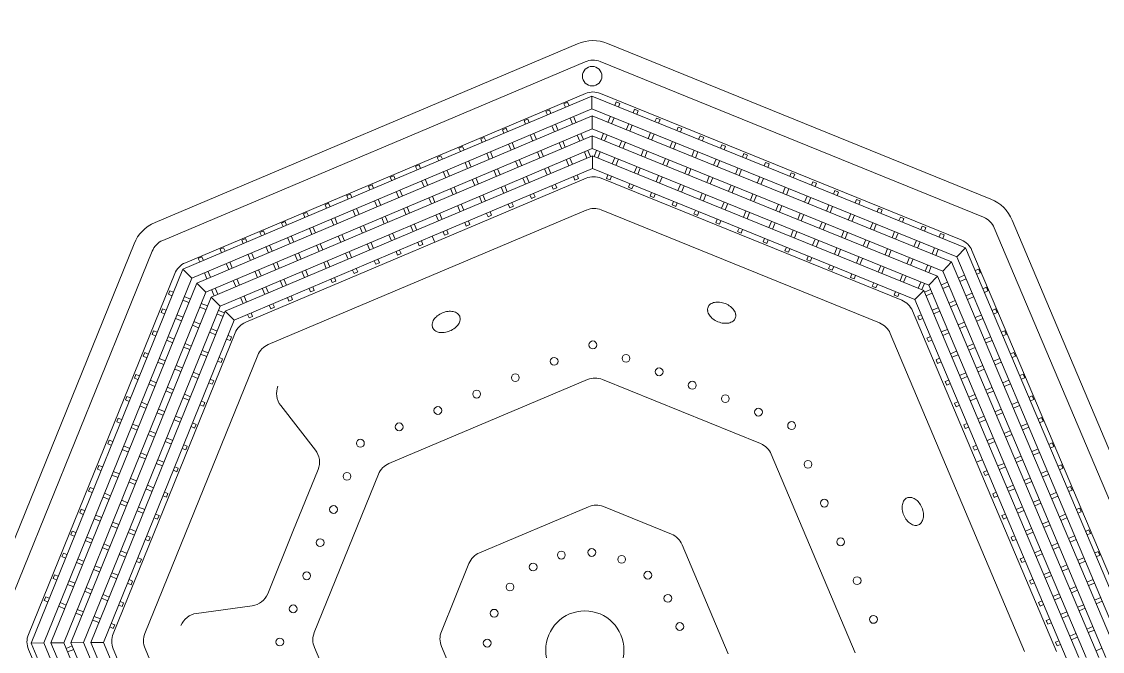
# Model space of a CAD drawing. Header units: millimetres. Extents: x 111 to 1506, y 14 to 566.
# Drawn here: x 260.237 to 262.998, y 93.082 to 94.691 of the extents above; entities that cross this region are included whole.
import ezdxf

# ---------------------------------------------------------------- set-up
doc = ezdxf.new("R2010")
doc.units = ezdxf.units.MM
doc.layers.add('G', color=254, linetype='Continuous', lineweight=5)
doc.layers.add('PLUMA 0.05', color=240, linetype='Continuous', lineweight=5)

# ---------------------------------------------------------------- blocks, each defined once
blk = doc.blocks.new('ala')
at = {"layer": 'PLUMA 0.05', "color": 25}
for p, q in [((1561.8511, 61.8007), (1561.0222, 60.9717)), ((1561.8822, 61.7257), (1561.0972, 60.9407)), ((1561.8997, 61.7259), (1561.4613, 61.2875)), ((1561.9121, 61.6959), (1561.4825, 61.2663)), ((1561.9192, 61.6788), (1561.4946, 61.2542)), ((1561.9316, 61.6488), (1561.5158, 61.233)), ((1561.9387, 61.6318), (1561.5279, 61.221)), ((1561.9256, 61.6187), (1561.9136, 61.6308)), ((1561.9511, 61.6018), (1561.5491, 61.1997)), ((1561.883, 61.5761), (1561.8709, 61.5881)), ((1561.878, 61.5952), (1561.8901, 61.5832)), ((1561.9582, 61.5847), (1561.5612, 61.1877)), ((1561.8071, 61.5668), (1561.7951, 61.5788)), ((1561.8021, 61.5859), (1561.8142, 61.5738)), ((1561.9113, 61.5619), (1561.9234, 61.5499)), ((1561.9706, 61.5547), (1561.5824, 61.1665)), ((1561.6889, 61.5287), (1561.6959, 61.5358)), ((1561.6959, 61.5358), (1561.7028, 61.5289)), ((1561.7716, 61.5312), (1561.7595, 61.5433)), ((1561.7666, 61.5503), (1561.7787, 61.5383)), ((1561.8404, 61.5335), (1561.8283, 61.5455)), ((1561.8354, 61.5526), (1561.8475, 61.5405)), ((1561.9163, 61.5428), (1561.9042, 61.5549)), ((1561.965, 61.5257), (1561.2972, 60.8578)), ((1561.6957, 61.5219), (1561.6889, 61.5287)), ((1561.724, 61.5077), (1561.736, 61.4957)), ((1561.8049, 61.4979), (1561.7928, 61.51)), ((1561.7999, 61.5171), (1561.8119, 61.505)), ((1561.8737, 61.5002), (1561.8616, 61.5123)), ((1561.8687, 61.5193), (1561.8807, 61.5073)), ((1561.9443, 61.5148), (1561.9375, 61.5216)), ((1561.9443, 61.5148), (1561.9514, 61.5218)), ((1561.9446, 61.5287), (1561.9514, 61.5218)), ((1561.6463, 61.4861), (1561.6533, 61.4932)), ((1561.6531, 61.4793), (1561.6463, 61.4861)), ((1561.6533, 61.4932), (1561.6602, 61.4863)), ((1561.729, 61.4886), (1561.7169, 61.5007)), ((1561.8381, 61.4647), (1561.8261, 61.4767)), ((1561.8331, 61.4838), (1561.8452, 61.4717)), ((1561.9017, 61.4722), (1561.8949, 61.479)), ((1561.9017, 61.4722), (1561.9088, 61.4792)), ((1561.902, 61.4861), (1561.9088, 61.4792)), ((1561.9961, 61.4507), (1561.3722, 60.8268)), ((1561.6036, 61.4435), (1561.6107, 61.4505)), ((1561.6107, 61.4505), (1561.6175, 61.4437)), ((1561.6864, 61.446), (1561.6743, 61.458)), ((1561.6814, 61.4651), (1561.6934, 61.4531)), ((1561.7622, 61.4553), (1561.7502, 61.4674)), ((1561.7573, 61.4745), (1561.7693, 61.4624)), ((1561.8664, 61.4505), (1561.8732, 61.4437)), ((1561.6105, 61.4367), (1561.6036, 61.4435)), ((1561.6388, 61.4225), (1561.6508, 61.4104)), ((1561.7196, 61.4127), (1561.7076, 61.4248)), ((1561.7146, 61.4318), (1561.7267, 61.4198)), ((1561.7955, 61.422), (1561.7835, 61.4341)), ((1561.7905, 61.4412), (1561.8026, 61.4291)), ((1561.8662, 61.4366), (1561.8593, 61.4434)), ((1561.8662, 61.4366), (1561.8732, 61.4437)), ((1561.561, 61.4009), (1561.5681, 61.4079)), ((1561.5679, 61.394), (1561.561, 61.4009)), ((1561.5681, 61.4079), (1561.5749, 61.4011)), ((1561.6437, 61.4034), (1561.6317, 61.4154)), ((1561.7479, 61.3986), (1561.76, 61.3865)), ((1561.8236, 61.394), (1561.8167, 61.4008)), ((1561.8236, 61.394), (1561.8306, 61.4011)), ((1561.8238, 61.4079), (1561.8306, 61.4011)), ((1561.5184, 61.3583), (1561.5255, 61.3653)), ((1561.5255, 61.3653), (1561.5323, 61.3585)), ((1561.6011, 61.3608), (1561.5891, 61.3728)), ((1561.5961, 61.3799), (1561.6082, 61.3678)), ((1561.677, 61.3701), (1561.665, 61.3822)), ((1561.672, 61.3892), (1561.6841, 61.3772)), ((1561.7529, 61.3794), (1561.7409, 61.3915)), ((1561.7812, 61.3653), (1561.788, 61.3585)), ((1561.5252, 61.3514), (1561.5184, 61.3583)), ((1561.6344, 61.3275), (1561.6224, 61.3395)), ((1561.6294, 61.3466), (1561.6415, 61.3346)), ((1561.7103, 61.3368), (1561.6982, 61.3489)), ((1561.7053, 61.356), (1561.7174, 61.3439)), ((1561.7809, 61.3514), (1561.7741, 61.3582)), ((1561.7809, 61.3514), (1561.788, 61.3585)), ((1561.4758, 61.3156), (1561.4829, 61.3227)), ((1561.4826, 61.3088), (1561.4758, 61.3156)), ((1561.4829, 61.3227), (1561.4897, 61.3159)), ((1561.5585, 61.3182), (1561.5465, 61.3302)), ((1561.5535, 61.3373), (1561.5656, 61.3252)), ((1561.6627, 61.3133), (1561.6748, 61.3013)), ((1561.7383, 61.3088), (1561.7315, 61.3156)), ((1561.7383, 61.3088), (1561.7454, 61.3159)), ((1561.7386, 61.3227), (1561.7454, 61.3159)), ((1561.0969, 60.9231), (1561.4613, 61.2875)), ((1561.5159, 61.2755), (1561.5039, 61.2876)), ((1561.5109, 61.2947), (1561.523, 61.2826)), ((1561.5918, 61.2849), (1561.5797, 61.2969)), ((1561.5868, 61.304), (1561.5989, 61.2919)), ((1561.6677, 61.2942), (1561.6556, 61.3063)), ((1561.127, 60.9107), (1561.4825, 61.2663)), ((1561.4332, 61.273), (1561.4261, 61.266)), ((1561.4261, 61.266), (1561.433, 61.2591)), ((1561.44, 61.2662), (1561.4332, 61.273)), ((1561.5442, 61.2614), (1561.5563, 61.2493)), ((1561.6251, 61.2516), (1561.613, 61.2637)), ((1561.6201, 61.2707), (1561.6321, 61.2587)), ((1561.6957, 61.2662), (1561.6889, 61.273)), ((1561.6957, 61.2662), (1561.7028, 61.2732)), ((1561.696, 61.2801), (1561.7028, 61.2732)), ((1561.144, 60.9036), (1561.4946, 61.2542)), ((1561.174, 60.8912), (1561.5158, 61.233)), ((1561.3906, 61.2304), (1561.3835, 61.2233)), ((1561.3974, 61.2236), (1561.3906, 61.2304)), ((1561.4542, 61.2379), (1561.4662, 61.2259)), ((1561.4733, 61.2329), (1561.4612, 61.245)), ((1561.5492, 61.2423), (1561.5371, 61.2543)), ((1561.5775, 61.2281), (1561.5895, 61.2161)), ((1561.6531, 61.2236), (1561.6463, 61.2304)), ((1561.6531, 61.2236), (1561.6602, 61.2306)), ((1561.6534, 61.2375), (1561.6602, 61.2306)), ((1561.1911, 60.8841), (1561.5279, 61.221)), ((1561.2211, 60.8717), (1561.5491, 61.1997)), ((1561.3835, 61.2233), (1561.3903, 61.2165)), ((1561.4307, 61.1903), (1561.4186, 61.2024)), ((1561.4874, 61.2046), (1561.4995, 61.1926)), ((1561.5066, 61.1997), (1561.4945, 61.2117)), ((1561.5825, 61.209), (1561.5704, 61.2211)), ((1561.2381, 60.8647), (1561.5612, 61.1877)), ((1561.348, 61.1878), (1561.3409, 61.1807)), ((1561.3409, 61.1807), (1561.3477, 61.1739)), ((1561.3548, 61.181), (1561.348, 61.1878)), ((1561.4116, 61.1953), (1561.4236, 61.1833)), ((1561.5399, 61.1664), (1561.5278, 61.1784)), ((1561.6105, 61.181), (1561.6037, 61.1878)), ((1561.6105, 61.181), (1561.6176, 61.188)), ((1561.6108, 61.1948), (1561.6176, 61.188)), ((1561.2681, 60.8522), (1561.5824, 61.1665)), ((1561.3054, 61.1452), (1561.2983, 61.1381)), ((1561.3122, 61.1384), (1561.3054, 61.1452)), ((1561.369, 61.1527), (1561.381, 61.1406)), ((1561.3881, 61.1477), (1561.376, 61.1598)), ((1561.4448, 61.162), (1561.4569, 61.15)), ((1561.464, 61.157), (1561.4519, 61.1691)), ((1561.5207, 61.1714), (1561.5328, 61.1593)), ((1561.5679, 61.1383), (1561.5611, 61.1452)), ((1561.5824, 61.1665), (1561.5926, 61.1563)), ((1561.2983, 61.1381), (1561.3051, 61.1313)), ((1561.3455, 61.1051), (1561.3334, 61.1172)), ((1561.4022, 61.1194), (1561.4143, 61.1074)), ((1561.4214, 61.1144), (1561.4093, 61.1265)), ((1561.4781, 61.1288), (1561.4902, 61.1167)), ((1561.4972, 61.1238), (1561.4852, 61.1358)), ((1561.554, 61.1381), (1561.5608, 61.1313)), ((1561.5679, 61.1383), (1561.5608, 61.1313)), ((1561.2628, 61.1026), (1561.2557, 61.0955)), ((1561.2557, 61.0955), (1561.2625, 61.0887)), ((1561.2696, 61.0958), (1561.2628, 61.1026)), ((1561.3263, 61.1101), (1561.3384, 61.098)), ((1561.4546, 61.0812), (1561.4426, 61.0932)), ((1561.5114, 61.0955), (1561.5182, 61.0887)), ((1561.5253, 61.0957), (1561.5182, 61.0887)), ((1561.5253, 61.0957), (1561.5185, 61.1026)), ((1561.2837, 61.0675), (1561.2958, 61.0554)), ((1561.3029, 61.0625), (1561.2908, 61.0745)), ((1561.3596, 61.0768), (1561.3717, 61.0648)), ((1561.3787, 61.0718), (1561.3667, 61.0839)), ((1561.4355, 61.0861), (1561.4476, 61.0741)), ((1561.2201, 61.06), (1561.2131, 61.0529)), ((1561.2131, 61.0529), (1561.2199, 61.0461)), ((1561.227, 61.0532), (1561.2201, 61.06)), ((1561.317, 61.0342), (1561.3291, 61.0221)), ((1561.3361, 61.0292), (1561.3241, 61.0413)), ((1561.3929, 61.0435), (1561.405, 61.0315)), ((1561.412, 61.0385), (1561.4, 61.0506)), ((1561.4688, 61.0529), (1561.4756, 61.046)), ((1561.4827, 61.0531), (1561.4756, 61.046)), ((1561.4827, 61.0531), (1561.4758, 61.0599)), ((1562.1618, 61.0507), (1561.7722, 60.6611)), ((1561.1775, 61.0174), (1561.1705, 61.0103)), ((1561.1705, 61.0103), (1561.1773, 61.0035)), ((1561.1844, 61.0105), (1561.1775, 61.0174)), ((1561.2411, 61.0249), (1561.2532, 61.0128)), ((1561.2602, 61.0199), (1561.2482, 61.0319)), ((1561.3694, 60.9959), (1561.3574, 61.008)), ((1561.4262, 61.0103), (1561.433, 61.0034)), ((1561.4401, 61.0105), (1561.433, 61.0034)), ((1561.4401, 61.0105), (1561.4332, 61.0173)), ((1561.142, 60.9818), (1561.1349, 60.9748)), ((1561.1488, 60.975), (1561.142, 60.9818)), ((1561.1985, 60.9823), (1561.2106, 60.9702)), ((1561.2176, 60.9773), (1561.2056, 60.9893)), ((1561.2744, 60.9916), (1561.2865, 60.9795)), ((1561.2935, 60.9866), (1561.2815, 60.9987)), ((1561.3503, 61.0009), (1561.3623, 60.9889)), ((1561.1349, 60.9748), (1561.1417, 60.9679)), ((1561.1821, 60.9417), (1561.17, 60.9538)), ((1561.2509, 60.944), (1561.2389, 60.956)), ((1561.3077, 60.9583), (1561.3197, 60.9463)), ((1561.3268, 60.9533), (1561.3147, 60.9654)), ((1561.3836, 60.9676), (1561.3904, 60.9608)), ((1561.3974, 60.9679), (1561.3904, 60.9608)), ((1561.3974, 60.9679), (1561.3906, 60.9747)), ((1561.0075, 60.9364), (1561.0075, 59.8792)), ((1561.163, 60.9467), (1561.175, 60.9347)), ((1561.2318, 60.949), (1561.2438, 60.9369)), ((1561.3409, 60.925), (1561.3478, 60.9182)), ((1561.3548, 60.9253), (1561.3478, 60.9182)), ((1561.3548, 60.9253), (1561.348, 60.9321)), ((1561.0825, 60.9053), (1561.0825, 59.9103)), ((1561.127, 60.9107), (1561.0969, 60.9231)), ((1561.0969, 60.9231), (1561.0969, 60.4078)), ((1561.127, 60.9107), (1561.127, 60.4078)), ((1561.174, 60.8912), (1561.144, 60.9036)), ((1561.144, 60.9036), (1561.144, 60.4078)), ((1561.1962, 60.9134), (1561.2083, 60.9014)), ((1561.2154, 60.9084), (1561.2033, 60.9205)), ((1561.2651, 60.9157), (1561.2771, 60.9036)), ((1561.2842, 60.9107), (1561.2721, 60.9228)), ((1561.174, 60.8912), (1561.174, 60.4078)), ((1561.2211, 60.8717), (1561.1911, 60.8841)), ((1561.1911, 60.8841), (1561.1911, 60.4078)), ((1561.2211, 60.8717), (1561.2211, 60.4078)), ((1561.2295, 60.8802), (1561.2416, 60.8681)), ((1561.2486, 60.8752), (1561.2366, 60.8872)), ((1561.2983, 60.8824), (1561.3052, 60.8756)), ((1561.3122, 60.8827), (1561.3052, 60.8756)), ((1561.3122, 60.8827), (1561.3054, 60.8895)), ((1561.0873, 60.8498), (1561.0873, 60.8598)), ((1561.0873, 60.8598), (1561.0969, 60.8598)), ((1561.0969, 60.8498), (1561.0873, 60.8498)), ((1561.127, 60.8598), (1561.144, 60.8598)), ((1561.144, 60.8498), (1561.127, 60.8498)), ((1561.174, 60.8598), (1561.1911, 60.8598)), ((1561.1911, 60.8498), (1561.174, 60.8498)), ((1561.2211, 60.8598), (1561.2381, 60.8598)), ((1561.2381, 60.8498), (1561.2211, 60.8498)), ((1561.2681, 60.8522), (1561.2381, 60.8647)), ((1561.2381, 60.8647), (1561.2381, 60.4078)), ((1561.2681, 60.8522), (1561.2681, 60.4078)), ((1561.2825, 60.8225), (1561.2825, 59.9931)), ((1561.0873, 60.7995), (1561.0873, 60.8095)), ((1561.0873, 60.8095), (1561.0969, 60.8095)), ((1561.0969, 60.7995), (1561.0873, 60.7995)), ((1561.127, 60.8095), (1561.144, 60.8095)), ((1561.144, 60.7995), (1561.127, 60.7995)), ((1561.174, 60.8095), (1561.1911, 60.8095)), ((1561.1911, 60.7995), (1561.174, 60.7995)), ((1561.2211, 60.8095), (1561.2381, 60.8095)), ((1561.2381, 60.7995), (1561.2211, 60.7995)), ((1561.2681, 60.8095), (1561.2778, 60.8095)), ((1561.2778, 60.7995), (1561.2681, 60.7995)), ((1561.2778, 60.7995), (1561.2778, 60.8095)), ((1561.3575, 60.7914), (1561.3575, 60.0242)), ((1561.0873, 60.7392), (1561.0873, 60.7492)), ((1561.0873, 60.7492), (1561.0969, 60.7492)), ((1561.0969, 60.7392), (1561.0873, 60.7392)), ((1561.127, 60.7492), (1561.144, 60.7492)), ((1561.144, 60.7392), (1561.127, 60.7392)), ((1561.174, 60.7492), (1561.1911, 60.7492)), ((1561.1911, 60.7392), (1561.174, 60.7392)), ((1561.2211, 60.7492), (1561.2381, 60.7492)), ((1561.2381, 60.7392), (1561.2211, 60.7392)), ((1561.2681, 60.7492), (1561.2778, 60.7492)), ((1561.2778, 60.7392), (1561.2681, 60.7392)), ((1561.2778, 60.7392), (1561.2778, 60.7492)), ((1562.286, 60.7507), (1562.0722, 60.5368)), ((1561.0873, 60.679), (1561.0873, 60.689)), ((1561.0873, 60.689), (1561.0969, 60.689)), ((1561.0969, 60.679), (1561.0873, 60.679)), ((1561.127, 60.689), (1561.144, 60.689)), ((1561.144, 60.679), (1561.127, 60.679)), ((1561.174, 60.689), (1561.1911, 60.689)), ((1561.1911, 60.679), (1561.174, 60.679)), ((1561.2211, 60.689), (1561.2381, 60.689)), ((1561.2381, 60.679), (1561.2211, 60.679)), ((1561.2681, 60.689), (1561.2778, 60.689)), ((1561.2778, 60.679), (1561.2681, 60.679)), ((1561.2778, 60.679), (1561.2778, 60.689)), ((1561.0873, 60.6187), (1561.0873, 60.6287)), ((1561.0873, 60.6287), (1561.0969, 60.6287)), ((1561.127, 60.6287), (1561.144, 60.6287)), ((1561.174, 60.6287), (1561.1911, 60.6287)), ((1561.2211, 60.6287), (1561.2381, 60.6287)), ((1561.2681, 60.6287), (1561.2778, 60.6287)), ((1561.2778, 60.6187), (1561.2778, 60.6287)), ((1561.7575, 60.6257), (1561.7575, 60.1899)), ((1561.0969, 60.6187), (1561.0873, 60.6187)), ((1561.144, 60.6187), (1561.127, 60.6187)), ((1561.1911, 60.6187), (1561.174, 60.6187)), ((1561.2381, 60.6187), (1561.2211, 60.6187)), ((1561.2778, 60.6187), (1561.2681, 60.6187)), ((1561.0873, 60.5585), (1561.0873, 60.5685)), ((1561.0873, 60.5685), (1561.0969, 60.5685)), ((1561.127, 60.5685), (1561.144, 60.5685)), ((1561.174, 60.5685), (1561.1911, 60.5685)), ((1561.2211, 60.5685), (1561.2381, 60.5685)), ((1561.2681, 60.5685), (1561.2778, 60.5685)), ((1561.2778, 60.5585), (1561.2778, 60.5685)), ((1561.0969, 60.5585), (1561.0873, 60.5585)), ((1561.144, 60.5585), (1561.127, 60.5585)), ((1561.1911, 60.5585), (1561.174, 60.5585)), ((1561.2381, 60.5585), (1561.2211, 60.5585)), ((1561.2778, 60.5585), (1561.2681, 60.5585)), ((1561.0873, 60.4982), (1561.0873, 60.5082)), ((1561.0873, 60.5082), (1561.0969, 60.5082)), ((1561.0969, 60.4982), (1561.0873, 60.4982)), ((1561.127, 60.5082), (1561.144, 60.5082)), ((1561.144, 60.4982), (1561.127, 60.4982)), ((1561.174, 60.5082), (1561.1911, 60.5082)), ((1561.1911, 60.4982), (1561.174, 60.4982)), ((1561.2211, 60.5082), (1561.2381, 60.5082)), ((1561.2381, 60.4982), (1561.2211, 60.4982)), ((1561.2681, 60.5082), (1561.2778, 60.5082)), ((1561.2778, 60.4982), (1561.2681, 60.4982)), ((1561.2778, 60.4982), (1561.2778, 60.5082)), ((1562.0575, 60.5015), (1562.0575, 60.3142)), ((1561.0873, 60.4379), (1561.0873, 60.4479)), ((1561.0873, 60.4479), (1561.0969, 60.4479)), ((1561.0969, 60.4379), (1561.0873, 60.4379)), ((1561.127, 60.4479), (1561.144, 60.4479)), ((1561.144, 60.4379), (1561.127, 60.4379)), ((1561.174, 60.4479), (1561.1911, 60.4479)), ((1561.1911, 60.4379), (1561.174, 60.4379)), ((1561.2211, 60.4479), (1561.2381, 60.4479)), ((1561.2381, 60.4379), (1561.2211, 60.4379)), ((1561.2681, 60.4479), (1561.2778, 60.4479)), ((1561.2778, 60.4379), (1561.2681, 60.4379)), ((1561.2778, 60.4379), (1561.2778, 60.4479)), ((1561.0969, 59.8925), (1561.0969, 60.4078)), ((1561.127, 59.9049), (1561.127, 60.4078)), ((1561.144, 59.912), (1561.144, 60.4078)), ((1561.174, 59.9244), (1561.174, 60.4078)), ((1561.1911, 59.9315), (1561.1911, 60.4078)), ((1561.2211, 59.9439), (1561.2211, 60.4078)), ((1561.2381, 59.951), (1561.2381, 60.4078)), ((1561.2681, 59.9634), (1561.2681, 60.4078)), ((1561.0969, 60.3777), (1561.0873, 60.3777)), ((1561.0873, 60.3777), (1561.0873, 60.3677)), ((1561.144, 60.3777), (1561.127, 60.3777)), ((1561.1911, 60.3777), (1561.174, 60.3777)), ((1561.2381, 60.3777), (1561.2211, 60.3777)), ((1561.2778, 60.3777), (1561.2681, 60.3777)), ((1561.2778, 60.3777), (1561.2778, 60.3677)), ((1561.0873, 60.3677), (1561.0969, 60.3677)), ((1561.127, 60.3677), (1561.144, 60.3677)), ((1561.174, 60.3677), (1561.1911, 60.3677)), ((1561.2211, 60.3677), (1561.2381, 60.3677)), ((1561.2681, 60.3677), (1561.2778, 60.3677)), ((1561.0969, 60.3174), (1561.0873, 60.3174)), ((1561.0873, 60.3174), (1561.0873, 60.3074)), ((1561.144, 60.3174), (1561.127, 60.3174)), ((1561.1911, 60.3174), (1561.174, 60.3174)), ((1561.2381, 60.3174), (1561.2211, 60.3174)), ((1561.2778, 60.3174), (1561.2681, 60.3174)), ((1561.2778, 60.3174), (1561.2778, 60.3074)), ((1561.0873, 60.3074), (1561.0969, 60.3074)), ((1561.127, 60.3074), (1561.144, 60.3074)), ((1561.174, 60.3074), (1561.1911, 60.3074)), ((1561.2211, 60.3074), (1561.2381, 60.3074)), ((1561.2681, 60.3074), (1561.2778, 60.3074)), ((1562.286, 60.065), (1562.0722, 60.2788)), ((1562.7579, 60.2788), (1562.544, 60.065)), ((1561.0969, 60.2572), (1561.0873, 60.2572)), ((1561.0873, 60.2572), (1561.0873, 60.2472)), ((1561.0873, 60.2472), (1561.0969, 60.2472)), ((1561.144, 60.2572), (1561.127, 60.2572)), ((1561.127, 60.2472), (1561.144, 60.2472)), ((1561.1911, 60.2572), (1561.174, 60.2572)), ((1561.174, 60.2472), (1561.1911, 60.2472)), ((1561.2381, 60.2572), (1561.2211, 60.2572)), ((1561.2211, 60.2472), (1561.2381, 60.2472)), ((1561.2778, 60.2572), (1561.2681, 60.2572)), ((1561.2681, 60.2472), (1561.2778, 60.2472)), ((1561.2778, 60.2572), (1561.2778, 60.2472)), ((1561.0969, 60.1969), (1561.0873, 60.1969)), ((1561.0873, 60.1969), (1561.0873, 60.1869)), ((1561.0873, 60.1869), (1561.0969, 60.1869)), ((1561.144, 60.1969), (1561.127, 60.1969)), ((1561.127, 60.1869), (1561.144, 60.1869)), ((1561.1911, 60.1969), (1561.174, 60.1969)), ((1561.174, 60.1869), (1561.1911, 60.1869)), ((1561.2381, 60.1969), (1561.2211, 60.1969)), ((1561.2211, 60.1869), (1561.2381, 60.1869)), ((1561.2778, 60.1969), (1561.2681, 60.1969)), ((1561.2681, 60.1869), (1561.2778, 60.1869)), ((1561.2778, 60.1969), (1561.2778, 60.1869)), ((1562.1618, 59.765), (1561.7722, 60.1545)), ((1563.0579, 60.1545), (1562.6683, 59.765)), ((1561.0969, 60.1366), (1561.0873, 60.1366)), ((1561.0873, 60.1366), (1561.0873, 60.1266)), ((1561.0873, 60.1266), (1561.0969, 60.1266)), ((1561.144, 60.1366), (1561.127, 60.1366)), ((1561.127, 60.1266), (1561.144, 60.1266)), ((1561.1911, 60.1366), (1561.174, 60.1366)), ((1561.174, 60.1266), (1561.1911, 60.1266)), ((1561.2381, 60.1366), (1561.2211, 60.1366)), ((1561.2211, 60.1266), (1561.2381, 60.1266)), ((1561.2778, 60.1366), (1561.2681, 60.1366)), ((1561.2681, 60.1266), (1561.2778, 60.1266)), ((1561.2778, 60.1366), (1561.2778, 60.1266)), ((1561.0969, 60.0764), (1561.0873, 60.0764)), ((1561.0873, 60.0764), (1561.0873, 60.0664)), ((1561.144, 60.0764), (1561.127, 60.0764)), ((1561.1911, 60.0764), (1561.174, 60.0764)), ((1561.2381, 60.0764), (1561.2211, 60.0764)), ((1561.2778, 60.0764), (1561.2681, 60.0764)), ((1561.2778, 60.0764), (1561.2778, 60.0664)), ((1561.0873, 60.0664), (1561.0969, 60.0664)), ((1561.127, 60.0664), (1561.144, 60.0664)), ((1561.174, 60.0664), (1561.1911, 60.0664)), ((1561.2211, 60.0664), (1561.2381, 60.0664)), ((1561.2681, 60.0664), (1561.2778, 60.0664)), ((1562.5087, 60.0503), (1562.3214, 60.0503)), ((1561.0969, 60.0161), (1561.0873, 60.0161)), ((1561.0873, 60.0161), (1561.0873, 60.0061)), ((1561.144, 60.0161), (1561.127, 60.0161)), ((1561.1911, 60.0161), (1561.174, 60.0161)), ((1561.2381, 60.0161), (1561.2211, 60.0161)), ((1561.2778, 60.0161), (1561.2681, 60.0161)), ((1561.2778, 60.0161), (1561.2778, 60.0061)), ((1561.0873, 60.0061), (1561.0969, 60.0061)), ((1561.127, 60.0061), (1561.144, 60.0061)), ((1561.174, 60.0061), (1561.1911, 60.0061)), ((1561.2211, 60.0061), (1561.2381, 60.0061)), ((1561.2681, 60.0061), (1561.2778, 60.0061)), ((1561.9961, 59.365), (1561.3722, 59.9888)), ((1563.4579, 59.9888), (1562.834, 59.365)), ((1561.0969, 59.9658), (1561.0873, 59.9658)), ((1561.0873, 59.9658), (1561.0873, 59.9558)), ((1561.144, 59.9658), (1561.127, 59.9658)), ((1561.1911, 59.9658), (1561.174, 59.9658)), ((1561.2381, 59.9658), (1561.2211, 59.9658)), ((1561.2681, 59.9634), (1561.2381, 59.951)), ((1561.2681, 59.9634), (1561.5824, 59.6491)), ((1561.965, 59.29), (1561.2972, 59.9578)), ((1563.5329, 59.9578), (1562.8651, 59.29)), ((1561.0873, 59.9558), (1561.0969, 59.9558)), ((1561.127, 59.9558), (1561.144, 59.9558)), ((1561.174, 59.9558), (1561.1911, 59.9558)), ((1561.2211, 59.9439), (1561.1911, 59.9315)), ((1561.1911, 59.9315), (1561.5279, 59.5947)), ((1561.2211, 59.9558), (1561.2381, 59.9558)), ((1561.2211, 59.9439), (1561.5491, 59.6159)), ((1561.2295, 59.9355), (1561.2416, 59.9475)), ((1561.2486, 59.9404), (1561.2366, 59.9284)), ((1561.2381, 59.951), (1561.5612, 59.6279)), ((1561.2983, 59.9332), (1561.3052, 59.94)), ((1561.3122, 59.9329), (1561.3052, 59.94)), ((1561.3122, 59.9329), (1561.3054, 59.9261)), ((1561.127, 59.9049), (1561.0969, 59.8925)), ((1561.127, 59.9049), (1561.4825, 59.5493)), ((1561.174, 59.9244), (1561.144, 59.912)), ((1561.144, 59.912), (1561.4946, 59.5614)), ((1561.174, 59.9244), (1561.5158, 59.5826)), ((1561.1962, 59.9022), (1561.2083, 59.9142)), ((1561.2154, 59.9072), (1561.2033, 59.8951)), ((1561.2651, 59.8999), (1561.2771, 59.912)), ((1561.2842, 59.9049), (1561.2721, 59.8928)), ((1561.0969, 59.8925), (1561.4613, 59.5281)), ((1561.8822, 59.09), (1561.0972, 59.8749)), ((1561.163, 59.8689), (1561.175, 59.881)), ((1561.1821, 59.8739), (1561.17, 59.8618)), ((1561.2318, 59.8666), (1561.2438, 59.8787)), ((1561.3409, 59.8906), (1561.3478, 59.8974)), ((1561.3548, 59.8903), (1561.3478, 59.8974)), ((1561.3548, 59.8903), (1561.348, 59.8835)), ((1563.7329, 59.8749), (1562.9479, 59.09)), ((1561.1349, 59.8409), (1561.1417, 59.8477)), ((1561.2509, 59.8716), (1561.2389, 59.8596)), ((1561.3077, 59.8573), (1561.3197, 59.8694)), ((1561.3268, 59.8623), (1561.3147, 59.8502)), ((1561.3836, 59.848), (1561.3904, 59.8548)), ((1561.3974, 59.8477), (1561.3904, 59.8548)), ((1561.3974, 59.8477), (1561.3906, 59.8409)), ((1561.8511, 59.015), (1561.0222, 59.8439)), ((1561.142, 59.8338), (1561.1349, 59.8409)), ((1561.1488, 59.8406), (1561.142, 59.8338)), ((1561.1985, 59.8334), (1561.2106, 59.8454)), ((1561.2176, 59.8384), (1561.2056, 59.8263)), ((1561.2744, 59.824), (1561.2865, 59.8361)), ((1561.2935, 59.829), (1561.2815, 59.817)), ((1561.3503, 59.8147), (1561.3623, 59.8268)), ((1561.3694, 59.8197), (1561.3574, 59.8076)), ((1561.1705, 59.8053), (1561.1773, 59.8121)), ((1561.1775, 59.7983), (1561.1705, 59.8053)), ((1561.1844, 59.8051), (1561.1775, 59.7983)), ((1561.2411, 59.7908), (1561.2532, 59.8028)), ((1561.2602, 59.7957), (1561.2482, 59.7837)), ((1561.317, 59.7814), (1561.3291, 59.7935)), ((1561.4262, 59.8054), (1561.433, 59.8122)), ((1561.4401, 59.8051), (1561.433, 59.8122)), ((1561.4401, 59.8051), (1561.4332, 59.7983)), ((1561.2131, 59.7627), (1561.2199, 59.7695)), ((1561.3361, 59.7864), (1561.3241, 59.7743)), ((1561.3929, 59.7721), (1561.405, 59.7841)), ((1561.412, 59.7771), (1561.4, 59.765)), ((1561.4688, 59.7627), (1561.4756, 59.7696)), ((1561.4827, 59.7625), (1561.4756, 59.7696)), ((1561.2201, 59.7556), (1561.2131, 59.7627)), ((1561.227, 59.7625), (1561.2201, 59.7556)), ((1561.2837, 59.7481), (1561.2958, 59.7602)), ((1561.3029, 59.7531), (1561.2908, 59.7411)), ((1561.3596, 59.7388), (1561.3717, 59.7509)), ((1561.3787, 59.7438), (1561.3667, 59.7317)), ((1561.4355, 59.7295), (1561.4476, 59.7415)), ((1561.4827, 59.7625), (1561.4758, 59.7557)), ((1562.633, 59.7503), (1562.1971, 59.7503)), ((1561.2557, 59.7201), (1561.2625, 59.7269)), ((1561.2628, 59.713), (1561.2557, 59.7201)), ((1561.2696, 59.7199), (1561.2628, 59.713)), ((1561.3263, 59.7055), (1561.3384, 59.7176)), ((1561.3455, 59.7105), (1561.3334, 59.6985)), ((1561.4022, 59.6962), (1561.4143, 59.7083)), ((1561.4546, 59.7345), (1561.4426, 59.7224)), ((1561.5114, 59.7201), (1561.5182, 59.727)), ((1561.5253, 59.7199), (1561.5182, 59.727)), ((1561.5253, 59.7199), (1561.5185, 59.7131)), ((1561.2983, 59.6775), (1561.3051, 59.6843)), ((1561.4214, 59.7012), (1561.4093, 59.6891)), ((1561.4781, 59.6869), (1561.4902, 59.6989)), ((1561.4972, 59.6918), (1561.4852, 59.6798)), ((1561.554, 59.6775), (1561.5608, 59.6843)), ((1561.5679, 59.6773), (1561.5608, 59.6843)), ((1561.3054, 59.6704), (1561.2983, 59.6775)), ((1561.3122, 59.6772), (1561.3054, 59.6704)), ((1561.369, 59.6629), (1561.381, 59.675)), ((1561.3881, 59.6679), (1561.376, 59.6558)), ((1561.4448, 59.6536), (1561.4569, 59.6656)), ((1561.464, 59.6586), (1561.4519, 59.6465)), ((1561.5207, 59.6442), (1561.5328, 59.6563)), ((1561.5679, 59.6773), (1561.5611, 59.6705)), ((1561.5824, 59.6491), (1561.5926, 59.6593)), ((1561.3409, 59.6349), (1561.3477, 59.6417)), ((1561.348, 59.6278), (1561.3409, 59.6349)), ((1561.3548, 59.6346), (1561.348, 59.6278)), ((1561.4116, 59.6203), (1561.4236, 59.6324)), ((1561.4307, 59.6253), (1561.4186, 59.6132)), ((1561.5399, 59.6492), (1561.5278, 59.6372)), ((1561.9582, 59.2309), (1561.5612, 59.6279)), ((1561.9706, 59.2609), (1561.5824, 59.6491)), ((1561.6105, 59.6347), (1561.6037, 59.6278)), ((1561.6105, 59.6347), (1561.6176, 59.6276)), ((1561.6108, 59.6208), (1561.6176, 59.6276)), ((1562.8595, 59.2609), (1563.2477, 59.6491)), ((1562.8719, 59.2309), (1563.2689, 59.6279)), ((1561.3835, 59.5923), (1561.3903, 59.5991)), ((1561.4874, 59.611), (1561.4995, 59.623)), ((1561.5066, 59.616), (1561.4945, 59.6039)), ((1561.9511, 59.2138), (1561.5491, 59.6159)), ((1561.5825, 59.6066), (1561.5704, 59.5946)), ((1561.5775, 59.5875), (1561.5895, 59.5996)), ((1562.415, 59.6028), (1562.2439, 59.6028)), ((1562.415, 59.6028), (1562.5862, 59.6028)), ((1562.8789, 59.2138), (1563.281, 59.6159)), ((1561.3906, 59.5852), (1561.3835, 59.5923)), ((1561.3974, 59.592), (1561.3906, 59.5852)), ((1561.4542, 59.5777), (1561.4662, 59.5898)), ((1561.4733, 59.5827), (1561.4612, 59.5706)), ((1561.9316, 59.1668), (1561.5158, 59.5826)), ((1561.9387, 59.1838), (1561.5279, 59.5947)), ((1561.5492, 59.5733), (1561.5371, 59.5613)), ((1561.6531, 59.5921), (1561.6463, 59.5852)), ((1561.6531, 59.5921), (1561.6602, 59.585)), ((1561.6534, 59.5782), (1561.6602, 59.585)), ((1562.2006, 59.5778), (1562.1284, 59.4528)), ((1562.6295, 59.5778), (1562.7016, 59.4528)), ((1562.8914, 59.1838), (1563.3022, 59.5947)), ((1562.8984, 59.1668), (1563.3143, 59.5826)), ((1561.4261, 59.5497), (1561.433, 59.5565)), ((1561.4332, 59.5426), (1561.4261, 59.5497)), ((1561.44, 59.5494), (1561.4332, 59.5426)), ((1561.9121, 59.1197), (1561.4825, 59.5493)), ((1561.9192, 59.1368), (1561.4946, 59.5614)), ((1561.5442, 59.5542), (1561.5563, 59.5663)), ((1561.6251, 59.564), (1561.613, 59.552)), ((1561.6201, 59.5449), (1561.6321, 59.5569)), ((1561.6957, 59.5494), (1561.6889, 59.5426)), ((1561.6957, 59.5494), (1561.7028, 59.5424)), ((1561.696, 59.5355), (1561.7028, 59.5424)), ((1562.9109, 59.1368), (1563.3355, 59.5614)), ((1562.9179, 59.1197), (1563.3475, 59.5493)), ((1561.8997, 59.0897), (1561.4613, 59.5281)), ((1561.5159, 59.5401), (1561.5039, 59.528)), ((1561.5109, 59.5209), (1561.523, 59.533)), ((1561.5918, 59.5307), (1561.5797, 59.5187)), ((1561.5868, 59.5116), (1561.5989, 59.5237)), ((1561.6677, 59.5214), (1561.6556, 59.5093)), ((1562.9304, 59.0897), (1563.3687, 59.5281)), ((1561.4826, 59.5068), (1561.4758, 59.5)), ((1561.4758, 59.5), (1561.4829, 59.4929)), ((1561.4829, 59.4929), (1561.4897, 59.4997)), ((1561.5585, 59.4975), (1561.5465, 59.4854)), ((1561.5535, 59.4783), (1561.5656, 59.4904)), ((1561.6344, 59.4881), (1561.6224, 59.4761)), ((1561.6627, 59.5023), (1561.6748, 59.5143)), ((1561.7383, 59.5068), (1561.7315, 59.5)), ((1561.7383, 59.5068), (1561.7454, 59.4998)), ((1561.7386, 59.4929), (1561.7454, 59.4998)), ((1561.5252, 59.4642), (1561.5184, 59.4574)), ((1561.6294, 59.469), (1561.6415, 59.4811)), ((1561.7103, 59.4788), (1561.6982, 59.4667)), ((1561.7053, 59.4597), (1561.7174, 59.4717)), ((1561.7809, 59.4642), (1561.7741, 59.4574)), ((1561.7809, 59.4642), (1561.788, 59.4571)), ((1561.5184, 59.4574), (1561.5255, 59.4503)), ((1561.5255, 59.4503), (1561.5323, 59.4571)), ((1561.6011, 59.4549), (1561.5891, 59.4428)), ((1561.5961, 59.4357), (1561.6082, 59.4478)), ((1561.677, 59.4455), (1561.665, 59.4335)), ((1561.672, 59.4264), (1561.6841, 59.4384)), ((1561.7529, 59.4362), (1561.7409, 59.4241)), ((1561.7812, 59.4503), (1561.788, 59.4571)), ((1561.5679, 59.4216), (1561.561, 59.4148)), ((1561.561, 59.4148), (1561.5681, 59.4077)), ((1561.5681, 59.4077), (1561.5749, 59.4145)), ((1561.6437, 59.4122), (1561.6317, 59.4002)), ((1561.6388, 59.3931), (1561.6508, 59.4052)), ((1561.7479, 59.417), (1561.76, 59.4291)), ((1561.8236, 59.4216), (1561.8167, 59.4148)), ((1561.8236, 59.4216), (1561.8306, 59.4145)), ((1561.8238, 59.4077), (1561.8306, 59.4145)), ((1561.6105, 59.379), (1561.6036, 59.3721)), ((1561.7196, 59.4029), (1561.7076, 59.3908)), ((1561.7146, 59.3838), (1561.7267, 59.3958)), ((1561.7955, 59.3936), (1561.7835, 59.3815)), ((1561.7905, 59.3744), (1561.8026, 59.3865)), ((1561.8662, 59.379), (1561.8593, 59.3722)), ((1561.8662, 59.379), (1561.8732, 59.3719)), ((1561.6036, 59.3721), (1561.6107, 59.3651)), ((1561.6107, 59.3651), (1561.6175, 59.3719)), ((1561.6864, 59.3696), (1561.6743, 59.3576)), ((1561.6814, 59.3505), (1561.6934, 59.3626)), ((1561.7622, 59.3603), (1561.7502, 59.3482)), ((1561.7573, 59.3412), (1561.7693, 59.3532)), ((1561.8381, 59.351), (1561.8261, 59.3389)), ((1561.8664, 59.3651), (1561.8732, 59.3719)), ((1562.7986, 59.3503), (1562.0314, 59.3503)), ((1561.6531, 59.3364), (1561.6463, 59.3295)), ((1561.6463, 59.3295), (1561.6533, 59.3225)), ((1561.6533, 59.3225), (1561.6602, 59.3293)), ((1561.729, 59.327), (1561.7169, 59.315)), ((1561.8331, 59.3318), (1561.8452, 59.3439)), ((1561.9017, 59.3435), (1561.8949, 59.3366)), ((1561.9017, 59.3435), (1561.9088, 59.3364)), ((1561.902, 59.3296), (1561.9088, 59.3364)), ((1561.724, 59.3079), (1561.736, 59.3199)), ((1561.8049, 59.3177), (1561.7928, 59.3056)), ((1561.7999, 59.2986), (1561.8119, 59.3106)), ((1561.8737, 59.3154), (1561.8616, 59.3034)), ((1561.8687, 59.2963), (1561.8807, 59.3083)), ((1561.9443, 59.3008), (1561.9375, 59.294)), ((1561.9443, 59.3008), (1561.9514, 59.2938)), ((1561.9446, 59.287), (1561.9514, 59.2938)), ((1561.6957, 59.2937), (1561.6889, 59.2869)), ((1561.6889, 59.2869), (1561.6959, 59.2798)), ((1561.6959, 59.2798), (1561.7028, 59.2867)), ((1561.7716, 59.2844), (1561.7595, 59.2723)), ((1561.7666, 59.2653), (1561.7787, 59.2773)), ((1561.8404, 59.2821), (1561.8283, 59.2701)), ((1561.8354, 59.263), (1561.8475, 59.2751)), ((1561.9163, 59.2728), (1561.9042, 59.2607)), ((1562.8297, 59.2753), (1562.0004, 59.2753)), ((1562.0233, 59.2705), (1562.0133, 59.2705)), ((1562.0133, 59.2609), (1562.0133, 59.2705)), ((1562.0233, 59.2705), (1562.0233, 59.2609)), ((1562.0836, 59.2705), (1562.0736, 59.2705)), ((1562.0736, 59.2609), (1562.0736, 59.2705)), ((1562.0836, 59.2705), (1562.0836, 59.2609)), ((1562.1439, 59.2705), (1562.1339, 59.2705)), ((1562.1339, 59.2609), (1562.1339, 59.2705)), ((1562.1439, 59.2705), (1562.1439, 59.2609)), ((1562.2041, 59.2705), (1562.1941, 59.2705)), ((1562.1941, 59.2609), (1562.1941, 59.2705)), ((1562.2041, 59.2705), (1562.2041, 59.2609)), ((1562.2644, 59.2705), (1562.2544, 59.2705)), ((1562.2544, 59.2609), (1562.2544, 59.2705)), ((1562.2644, 59.2705), (1562.2644, 59.2609)), ((1562.3246, 59.2705), (1562.3146, 59.2705)), ((1562.3146, 59.2609), (1562.3146, 59.2705)), ((1562.3246, 59.2705), (1562.3246, 59.2609)), ((1562.3849, 59.2705), (1562.3749, 59.2705)), ((1562.3749, 59.2609), (1562.3749, 59.2705)), ((1562.3849, 59.2705), (1562.3849, 59.2609)), ((1562.4452, 59.2705), (1562.4552, 59.2705)), ((1562.4452, 59.2705), (1562.4452, 59.2609)), ((1562.4552, 59.2609), (1562.4552, 59.2705)), ((1562.5054, 59.2705), (1562.5154, 59.2705)), ((1562.5054, 59.2705), (1562.5054, 59.2609)), ((1562.5154, 59.2609), (1562.5154, 59.2705)), ((1562.5657, 59.2705), (1562.5757, 59.2705)), ((1562.5657, 59.2705), (1562.5657, 59.2609)), ((1562.5757, 59.2609), (1562.5757, 59.2705)), ((1562.626, 59.2705), (1562.636, 59.2705)), ((1562.626, 59.2705), (1562.626, 59.2609)), ((1562.636, 59.2609), (1562.636, 59.2705)), ((1562.6862, 59.2705), (1562.6962, 59.2705)), ((1562.6862, 59.2705), (1562.6862, 59.2609)), ((1562.6962, 59.2609), (1562.6962, 59.2705)), ((1562.7465, 59.2705), (1562.7565, 59.2705)), ((1562.7465, 59.2705), (1562.7465, 59.2609)), ((1562.7565, 59.2609), (1562.7565, 59.2705)), ((1562.8067, 59.2705), (1562.8167, 59.2705)), ((1562.8067, 59.2705), (1562.8067, 59.2609)), ((1562.8167, 59.2609), (1562.8167, 59.2705)), ((1561.7383, 59.2511), (1561.7315, 59.2443)), ((1561.7315, 59.2443), (1561.7386, 59.2372)), ((1561.7386, 59.2372), (1561.7454, 59.2441)), ((1561.8071, 59.2489), (1561.7951, 59.2368)), ((1561.8021, 59.2297), (1561.8142, 59.2418)), ((1561.883, 59.2395), (1561.8709, 59.2275)), ((1561.9113, 59.2537), (1561.9234, 59.2657)), ((1561.9706, 59.2609), (1561.9582, 59.2309)), ((1561.9706, 59.2609), (1562.8595, 59.2609)), ((1562.8595, 59.2609), (1562.8719, 59.2309)), ((1561.7738, 59.2156), (1561.767, 59.2088)), ((1561.878, 59.2204), (1561.8901, 59.2325)), ((1561.9511, 59.2138), (1561.9387, 59.1838)), ((1561.9511, 59.2138), (1562.8789, 59.2138)), ((1561.9582, 59.2309), (1562.8719, 59.2309)), ((1561.9631, 59.2138), (1561.9631, 59.2309)), ((1561.9731, 59.2309), (1561.9731, 59.2138)), ((1562.0133, 59.2138), (1562.0133, 59.2309)), ((1562.0233, 59.2309), (1562.0233, 59.2138)), ((1562.0736, 59.2138), (1562.0736, 59.2309)), ((1562.0836, 59.2309), (1562.0836, 59.2138)), ((1562.1339, 59.2138), (1562.1339, 59.2309)), ((1562.1439, 59.2309), (1562.1439, 59.2138)), ((1562.1941, 59.2138), (1562.1941, 59.2309)), ((1562.2041, 59.2309), (1562.2041, 59.2138)), ((1562.2544, 59.2138), (1562.2544, 59.2309)), ((1562.2644, 59.2309), (1562.2644, 59.2138)), ((1562.3146, 59.2138), (1562.3146, 59.2309)), ((1562.3246, 59.2309), (1562.3246, 59.2138)), ((1562.3749, 59.2138), (1562.3749, 59.2309)), ((1562.3849, 59.2309), (1562.3849, 59.2138)), ((1562.4452, 59.2309), (1562.4452, 59.2138)), ((1562.4552, 59.2138), (1562.4552, 59.2309)), ((1562.5054, 59.2309), (1562.5054, 59.2138)), ((1562.5154, 59.2138), (1562.5154, 59.2309)), ((1562.5657, 59.2309), (1562.5657, 59.2138)), ((1562.5757, 59.2138), (1562.5757, 59.2309)), ((1562.626, 59.2309), (1562.626, 59.2138)), ((1562.636, 59.2138), (1562.636, 59.2309)), ((1562.6862, 59.2309), (1562.6862, 59.2138)), ((1562.6962, 59.2138), (1562.6962, 59.2309)), ((1562.7465, 59.2309), (1562.7465, 59.2138)), ((1562.7565, 59.2138), (1562.7565, 59.2309)), ((1562.8067, 59.2309), (1562.8067, 59.2138)), ((1562.8167, 59.2138), (1562.8167, 59.2309)), ((1562.8789, 59.2138), (1562.8914, 59.1838)), ((1561.767, 59.2088), (1561.7741, 59.2017)), ((1561.7741, 59.2017), (1561.7809, 59.2085)), ((1561.8497, 59.2063), (1561.8377, 59.1942)), ((1561.8447, 59.1871), (1561.8568, 59.1992)), ((1561.9256, 59.1969), (1561.9136, 59.1849)), ((1561.9206, 59.1778), (1561.9327, 59.1898)), ((1561.9387, 59.1838), (1562.8914, 59.1838)), ((1561.9631, 59.1668), (1561.9631, 59.1838)), ((1561.9731, 59.1838), (1561.9731, 59.1668)), ((1562.0133, 59.1668), (1562.0133, 59.1838)), ((1562.0233, 59.1838), (1562.0233, 59.1668)), ((1562.0736, 59.1668), (1562.0736, 59.1838)), ((1562.0836, 59.1838), (1562.0836, 59.1668)), ((1562.1339, 59.1668), (1562.1339, 59.1838)), ((1562.1439, 59.1838), (1562.1439, 59.1668)), ((1562.1941, 59.1668), (1562.1941, 59.1838)), ((1562.2041, 59.1838), (1562.2041, 59.1668)), ((1562.2544, 59.1668), (1562.2544, 59.1838)), ((1562.2644, 59.1838), (1562.2644, 59.1668)), ((1562.3146, 59.1668), (1562.3146, 59.1838)), ((1562.3246, 59.1838), (1562.3246, 59.1668)), ((1562.3749, 59.1668), (1562.3749, 59.1838)), ((1562.3849, 59.1838), (1562.3849, 59.1668)), ((1562.4452, 59.1838), (1562.4452, 59.1668)), ((1562.4552, 59.1668), (1562.4552, 59.1838)), ((1562.5054, 59.1838), (1562.5054, 59.1668)), ((1562.5154, 59.1668), (1562.5154, 59.1838)), ((1562.5657, 59.1838), (1562.5657, 59.1668)), ((1562.5757, 59.1668), (1562.5757, 59.1838)), ((1562.626, 59.1838), (1562.626, 59.1668)), ((1562.636, 59.1668), (1562.636, 59.1838)), ((1562.6862, 59.1838), (1562.6862, 59.1668)), ((1562.6962, 59.1668), (1562.6962, 59.1838)), ((1562.7465, 59.1838), (1562.7465, 59.1668)), ((1562.7565, 59.1668), (1562.7565, 59.1838)), ((1562.8067, 59.1838), (1562.8067, 59.1668)), ((1562.8167, 59.1668), (1562.8167, 59.1838)), ((1562.9094, 59.1778), (1562.8974, 59.1898)), ((1562.9045, 59.1969), (1562.9165, 59.1849)), ((1561.8165, 59.173), (1561.8096, 59.1662)), ((1561.8096, 59.1662), (1561.8167, 59.1591)), ((1561.8167, 59.1591), (1561.8235, 59.1659)), ((1561.8923, 59.1636), (1561.8803, 59.1516)), ((1561.8874, 59.1445), (1561.8994, 59.1566)), ((1561.9316, 59.1668), (1561.9192, 59.1368)), ((1561.9316, 59.1668), (1562.8984, 59.1668)), ((1562.8984, 59.1668), (1562.9109, 59.1368)), ((1561.8591, 59.1304), (1561.8522, 59.1235)), ((1561.9192, 59.1368), (1562.9109, 59.1368)), ((1561.9631, 59.1197), (1561.9631, 59.1368)), ((1561.9731, 59.1368), (1561.9731, 59.1197)), ((1562.0133, 59.1197), (1562.0133, 59.1368)), ((1562.0233, 59.1368), (1562.0233, 59.1197)), ((1562.0736, 59.1197), (1562.0736, 59.1368)), ((1562.0836, 59.1368), (1562.0836, 59.1197)), ((1562.1339, 59.1197), (1562.1339, 59.1368)), ((1562.1439, 59.1368), (1562.1439, 59.1197)), ((1562.1941, 59.1197), (1562.1941, 59.1368)), ((1562.2041, 59.1368), (1562.2041, 59.1197)), ((1562.2544, 59.1197), (1562.2544, 59.1368)), ((1562.2644, 59.1368), (1562.2644, 59.1197)), ((1562.3146, 59.1197), (1562.3146, 59.1368)), ((1562.3246, 59.1368), (1562.3246, 59.1197)), ((1562.3749, 59.1197), (1562.3749, 59.1368)), ((1562.3849, 59.1368), (1562.3849, 59.1197)), ((1562.4452, 59.1368), (1562.4452, 59.1197)), ((1562.4552, 59.1197), (1562.4552, 59.1368)), ((1562.5054, 59.1368), (1562.5054, 59.1197)), ((1562.5154, 59.1197), (1562.5154, 59.1368)), ((1562.5657, 59.1368), (1562.5657, 59.1197)), ((1562.5757, 59.1197), (1562.5757, 59.1368)), ((1562.626, 59.1368), (1562.626, 59.1197)), ((1562.636, 59.1197), (1562.636, 59.1368)), ((1562.6862, 59.1368), (1562.6862, 59.1197)), ((1562.6962, 59.1197), (1562.6962, 59.1368)), ((1562.7465, 59.1368), (1562.7465, 59.1197)), ((1562.7565, 59.1197), (1562.7565, 59.1368)), ((1562.8067, 59.1368), (1562.8067, 59.1197)), ((1562.8167, 59.1197), (1562.8167, 59.1368)), ((1561.8522, 59.1235), (1561.8593, 59.1165)), ((1561.8593, 59.1165), (1561.8661, 59.1233)), ((1561.9121, 59.1197), (1561.8997, 59.0897)), ((1561.9121, 59.1197), (1562.9179, 59.1197)), ((1562.9179, 59.1197), (1562.9304, 59.0897)), ((1561.8997, 59.0897), (1562.9304, 59.0897)), ((1562.9126, 59.0753), (1561.9175, 59.0753)), ((1561.9631, 59.0801), (1561.9631, 59.0897)), ((1561.9731, 59.0801), (1561.9631, 59.0801)), ((1561.9731, 59.0897), (1561.9731, 59.0801)), ((1562.0133, 59.0801), (1562.0133, 59.0897)), ((1562.0233, 59.0801), (1562.0133, 59.0801)), ((1562.0233, 59.0897), (1562.0233, 59.0801)), ((1562.0736, 59.0801), (1562.0736, 59.0897)), ((1562.0836, 59.0801), (1562.0736, 59.0801)), ((1562.0836, 59.0897), (1562.0836, 59.0801)), ((1562.1339, 59.0801), (1562.1339, 59.0897)), ((1562.1439, 59.0801), (1562.1339, 59.0801)), ((1562.1439, 59.0897), (1562.1439, 59.0801)), ((1562.1941, 59.0801), (1562.1941, 59.0897)), ((1562.2041, 59.0801), (1562.1941, 59.0801)), ((1562.2041, 59.0897), (1562.2041, 59.0801)), ((1562.2544, 59.0801), (1562.2544, 59.0897)), ((1562.2644, 59.0801), (1562.2544, 59.0801)), ((1562.2644, 59.0897), (1562.2644, 59.0801)), ((1562.3146, 59.0801), (1562.3146, 59.0897)), ((1562.3246, 59.0801), (1562.3146, 59.0801)), ((1562.3246, 59.0897), (1562.3246, 59.0801)), ((1562.3749, 59.0801), (1562.3749, 59.0897)), ((1562.3849, 59.0801), (1562.3749, 59.0801)), ((1562.3849, 59.0897), (1562.3849, 59.0801)), ((1562.4452, 59.0897), (1562.4452, 59.0801)), ((1562.4452, 59.0801), (1562.4552, 59.0801)), ((1562.4552, 59.0801), (1562.4552, 59.0897)), ((1562.5054, 59.0897), (1562.5054, 59.0801)), ((1562.5054, 59.0801), (1562.5154, 59.0801)), ((1562.5154, 59.0801), (1562.5154, 59.0897)), ((1562.5657, 59.0897), (1562.5657, 59.0801)), ((1562.5657, 59.0801), (1562.5757, 59.0801)), ((1562.5757, 59.0801), (1562.5757, 59.0897)), ((1562.626, 59.0897), (1562.626, 59.0801)), ((1562.626, 59.0801), (1562.636, 59.0801)), ((1562.636, 59.0801), (1562.636, 59.0897)), ((1562.6862, 59.0897), (1562.6862, 59.0801)), ((1562.6862, 59.0801), (1562.6962, 59.0801)), ((1562.6962, 59.0801), (1562.6962, 59.0897)), ((1562.7465, 59.0897), (1562.7465, 59.0801)), ((1562.7465, 59.0801), (1562.7565, 59.0801)), ((1562.7565, 59.0801), (1562.7565, 59.0897)), ((1562.8067, 59.0897), (1562.8067, 59.0801)), ((1562.8067, 59.0801), (1562.8167, 59.0801)), ((1562.8167, 59.0801), (1562.8167, 59.0897)), ((1562.9436, 59.0003), (1561.8865, 59.0003))]:
    blk.add_line(p, q, dxfattribs=at)
blk.add_lwpolyline([(1563.8725, 60.9364), (1563.8725, 59.8792, -0.198912), (1563.8432, 59.8085), (1563.0143, 58.9796, -0.198912), (1562.9436, 58.9503), (1561.8865, 58.9503, -0.198912), (1561.8157, 58.9796), (1560.9868, 59.8085, -0.198912), (1560.9575, 59.8792), (1560.9575, 60.9364, -0.198912), (1560.9868, 61.0071), (1561.8157, 61.836, -0.198912), (1561.8865, 61.8653), (1562.9436, 61.8653, -0.198912), (1563.0143, 61.836), (1563.8432, 61.0071, -0.198912)], format="xyb", close=True, dxfattribs=at)
for centre, radius in [((1562.0651, 61.0618), 0.01), ((1561.9891, 60.9858), 0.01), ((1561.9131, 60.9098), 0.01), ((1561.8371, 60.8338), 0.01), ((1561.761, 60.7578), 0.01), ((1561.685, 60.6818), 0.01), ((1562.2681, 60.6101), 0.01), ((1561.685, 60.5904), 0.01), ((1562.2128, 60.5548), 0.01), ((1561.685, 60.4991), 0.01), ((1562.1773, 60.4851), 0.01), ((1562.415, 60.4078), 0.1), ((1561.685, 60.4078), 0.01), ((1562.165, 60.4078), 0.01), ((1561.685, 60.3165), 0.01), ((1562.1773, 60.3306), 0.01), ((1562.2128, 60.2609), 0.01), ((1561.685, 60.2252), 0.01), ((1562.2681, 60.2056), 0.01), ((1562.3378, 60.17), 0.01), ((1562.4923, 60.17), 0.01), ((1562.415, 60.1578), 0.01), ((1561.685, 60.1338), 0.01), ((1561.761, 60.0578), 0.01), ((1561.8371, 59.9818), 0.01), ((1561.9131, 59.9058), 0.01), ((1561.0496, 59.874), 0.025), ((1561.9891, 59.8298), 0.01), ((1562.0651, 59.7538), 0.01), ((1562.1411, 59.6778), 0.01), ((1562.2324, 59.6778), 0.01), ((1562.3237, 59.6778), 0.01), ((1562.415, 59.6778), 0.01), ((1562.5064, 59.6778), 0.01), ((1562.5977, 59.6778), 0.01), ((1562.689, 59.6778), 0.01)]:
    blk.add_circle(centre, radius, dxfattribs=at)
for centre, radius, start, end in [((1561.7936, 61.0293), 0.0561, 135, 150.4371), ((1561.7936, 61.0293), 0.0561, 119.5629, 135), ((1561.7858, 61.043), 0.0402, 101.3099, 119.5629), ((1561.7835, 61.0544), 0.0286, 76.8535, 101.3099), ((1561.7861, 61.0657), 0.017, 45, 76.8535), ((1561.7861, 61.0657), 0.017, 13.1465, 45), ((1561.7749, 61.0631), 0.0286, 348.6901, 13.1465), ((1561.7684, 61.0394), 0.0286, 168.6901, 193.1465), ((1561.7798, 61.0371), 0.0402, 150.4371, 168.6901), ((1561.7497, 61.0732), 0.0561, 315, 330.4371), ((1561.7635, 61.0653), 0.0402, 330.4371, 348.6901), ((1561.7572, 61.0367), 0.017, 193.1465, 225), ((1561.7572, 61.0367), 0.017, 225, 256.8535), ((1561.7598, 61.048), 0.0286, 256.8535, 281.3099), ((1561.7575, 61.0594), 0.0402, 281.3099, 299.5629), ((1561.7497, 61.0732), 0.0561, 299.5629, 315), ((1561.0575, 60.9364), 0.05, 135, 180), ((1561.1325, 60.9053), 0.05, 135, 180), ((1561.3325, 60.8225), 0.05, 135, 180), ((1561.4075, 60.7914), 0.05, 135, 180), ((1561.8075, 60.6257), 0.05, 135, 180), ((1562.1075, 60.5015), 0.05, 135, 180), ((1561.5008, 60.412), 0.0402, 146.3099, 164.5629), ((1561.4911, 60.4185), 0.0286, 121.8535, 146.3099), ((1561.485, 60.4283), 0.017, 90, 121.8535), ((1561.485, 60.4283), 0.017, 58.1465, 90), ((1561.4789, 60.4185), 0.0286, 33.6901, 58.1465), ((1561.4693, 60.412), 0.0402, 15.4371, 33.6901), ((1561.5161, 60.4078), 0.0561, 164.5629, 180), ((1561.5161, 60.4078), 0.0561, 180, 195.4371), ((1561.454, 60.4078), 0.0561, 0, 15.4371), ((1561.454, 60.4078), 0.0561, 344.5629, 0), ((1561.5008, 60.4036), 0.0402, 195.4371, 213.6901), ((1561.4911, 60.3971), 0.0286, 213.6901, 238.1465), ((1561.485, 60.3873), 0.017, 238.1465, 270), ((1561.485, 60.3873), 0.017, 270, 301.8535), ((1561.4789, 60.3971), 0.0286, 301.8535, 326.3099), ((1561.4693, 60.4036), 0.0402, 326.3099, 344.5629), ((1562.1075, 60.3142), 0.05, 180, 225), ((1561.8075, 60.1899), 0.05, 180, 225), ((1562.3214, 60.1003), 0.05, 225, 270), ((1562.5087, 60.1003), 0.05, 270, 315), ((1561.4075, 60.0242), 0.05, 180, 225), ((1561.3325, 59.9931), 0.05, 180, 225), ((1561.1325, 59.9103), 0.05, 180, 225), ((1561.0575, 59.8792), 0.05, 180, 225), ((1561.7572, 59.7789), 0.017, 135, 166.8535), ((1561.7572, 59.7789), 0.017, 103.1465, 135), ((1561.7598, 59.7676), 0.0286, 78.6901, 103.1465), ((1561.7575, 59.7562), 0.0402, 60.4371, 78.6901), ((1561.7497, 59.7424), 0.0561, 45, 60.4371), ((1561.7684, 59.7763), 0.0286, 166.8535, 191.3099), ((1561.7798, 59.7785), 0.0402, 191.3099, 209.5629), ((1561.7497, 59.7424), 0.0561, 29.5629, 45), ((1561.7635, 59.7503), 0.0402, 11.3099, 29.5629), ((1562.1971, 59.8003), 0.05, 225, 270), ((1562.633, 59.8003), 0.05, 270, 315), ((1561.7936, 59.7864), 0.0561, 209.5629, 225), ((1561.7936, 59.7864), 0.0561, 225, 240.4371), ((1561.7858, 59.7726), 0.0402, 240.4371, 258.6901), ((1561.7861, 59.7499), 0.017, 283.1465, 315), ((1561.7861, 59.7499), 0.017, 315, 346.8535), ((1561.7749, 59.7526), 0.0286, 346.8535, 11.3099), ((1561.7835, 59.7612), 0.0286, 258.6901, 283.1465), ((1562.2439, 59.5528), 0.05, 90, 150), ((1562.5862, 59.5528), 0.05, 30, 90), ((1562.0851, 59.4778), 0.05, 270, 330), ((1562.7449, 59.4778), 0.05, 210, 270), ((1562.0314, 59.4003), 0.05, 225, 270), ((1562.7986, 59.4003), 0.05, 270, 315), ((1562.0004, 59.3253), 0.05, 225, 270), ((1562.8297, 59.3253), 0.05, 270, 315), ((1561.9175, 59.1253), 0.05, 225, 270), ((1562.9126, 59.1253), 0.05, 270, 315), ((1561.8865, 59.0503), 0.05, 225, 270)]:
    blk.add_arc(centre, radius, start, end, dxfattribs=at)

msp = doc.modelspace()

# ---------------------------------------------------------------- hatches: boundary and pattern name
at = {"lineweight": 100, "ltscale": 1000}
h = msp.add_hatch(dxfattribs=at)
h.set_pattern_fill('AR-HBONE', color=256, scale=0.046, angle=-22.08523, style=0)
h.set_pattern_definition([(22.914772, (797.12783, 1599.99595), (0.097837146, 0.241122153), [0.552, -0.184]), (112.914772, (797.29731, 1600.0676), (0.097837146, 0.241122153), [0.552, -0.184])])
edge = h.paths.add_edge_path()
edge.add_line((295.08201, 132.30753), (297.74963, 131.63818))
edge.add_line((297.74963, 131.63818), (297.54448, 130.9164))
edge.add_line((297.54448, 130.9164), (248.83294, 99.17733))
edge.add_line((248.83294, 99.17733), (247.06971, 88.40748))
edge.add_line((247.06971, 88.40748), (245.10407, 88.77997))
edge.add_line((245.10407, 88.77997), (247.00179, 100.37129))
edge.add_line((247.00179, 100.37129), (294.89948, 131.58008))
edge.add_line((294.89948, 131.58008), (295.07765, 132.30862))
edge.add_line((295.07765, 132.30862), (297.72701, 131.64385))
at = {"layer": 'G', "lineweight": 100, "ltscale": 1000}
h = msp.add_hatch(dxfattribs=at)
h.set_pattern_fill('AR-HBONE', color=256, scale=0.046, angle=-105.01068, style=0)
h.set_pattern_definition([(299.989322, (1759.44181, -290.11183), (0.251336119, -0.067395514), [0.552, -0.184]), (29.989322, (1759.53378, -290.2712), (0.251336119, -0.067395514), [0.552, -0.184])])
edge = h.paths.add_edge_path()
edge.add_line((245.14386, 88.77243), (288.23794, 78.57046))
edge.add_line((288.23794, 78.57046), (200.7159, 95.15598))
edge.add_line((200.7159, 95.15598), (201.10543, 97.11776))
edge.add_line((201.10543, 97.11776), (290.19297, 80.23558))

# ---------------------------------------------------------------- block references
at = {"color": 251, "lineweight": 100, "rotation": 247.9147716791316}
msp.add_blockref('ala', (793.14561, 1563.57153), dxfattribs=at)

doc.saveas('drawing.dxf')
